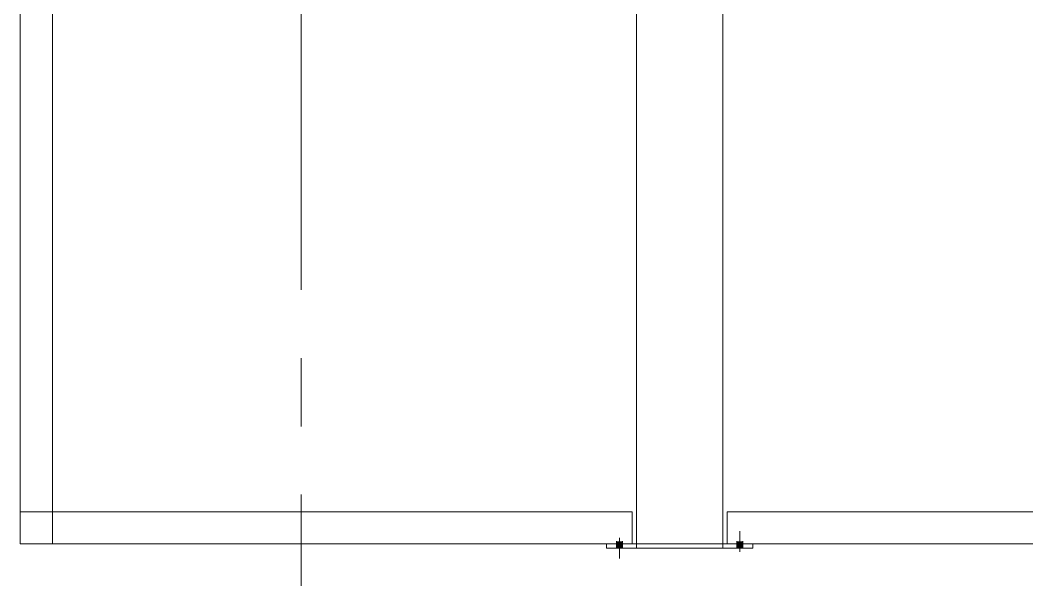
# Model space of a CAD drawing. Header units: millimetres. Extents: x -220592 to 404889, y -217665 to 38245.
# Drawn here: x -995.23 to -971.85, y -1357.94 to -1344.93 of the extents above; entities that cross this region are included whole.
import ezdxf

# ---------------------------------------------------------------- set-up
doc = ezdxf.new("R2010")
doc.units = ezdxf.units.MM
doc.linetypes.add('XKITLINE00', pattern=[0])
doc.layers.add('000 - 0_HIDE_OBJ_FRAMING_DEF_SUB_1', color=7, linetype='Continuous')
doc.layers.add('S-GRID', color=7, linetype='Continuous', lineweight=0)

# ---------------------------------------------------------------- blocks, each defined once
blk = doc.blocks.new('*A13469')
at = {"layer": 'S-GRID', "color": 7, "linetype": 'XKITLINE00', "lineweight": 0}
for p, q in [((-177.593349, 57.883905), (-177.593349, 65.821405)), ((-177.593349, 54.708905), (-177.593349, 56.296405)), ((-177.593349, 45.183905), (-177.593349, 53.121405))]:
    blk.add_line(p, q, dxfattribs=at)
blk = doc.blocks.new('*A13655')
at = {"layer": '000 - 0_HIDE_OBJ_FRAMING_DEF_SUB_1', "color": 7, "linetype": 'XKITLINE00', "lineweight": 0}
for p, q in [((-170.502542, 51.874805), (-170.502542, 51.974805)), ((-167.702542, 51.974805), (-169.902542, 51.974805)), ((-169.802542, 51.974805), (-169.802542, 51.874805)), ((-167.802542, 51.874805), (-167.802542, 51.974805)), ((-167.102542, 51.874805), (-167.102542, 51.974805)), ((-167.102542, 51.874805), (-170.502542, 51.874805))]:
    blk.add_line(p, q, dxfattribs=at)
blk = doc.blocks.new('*A13656')
at = {"layer": '000 - 0_HIDE_OBJ_FRAMING_DEF_SUB_1', "color": 7, "linetype": 'XKITLINE00', "lineweight": 0}
for p, q in [((-167.702542, 52.724805), (-167.702542, 51.974805)), ((-167.702542, 52.724805), (-159.902542, 52.724805)), ((-159.902542, 52.724805), (-159.902542, 51.974805)), ((-167.702542, 51.974805), (-159.902542, 51.974805))]:
    blk.add_line(p, q, dxfattribs=at)
blk = doc.blocks.new('*A13770')
at = {"layer": '000 - 0_HIDE_OBJ_FRAMING_DEF_SUB_1', "color": 7, "linetype": 'XKITLINE00', "lineweight": 0}
for p, q in [((-183.370549, 70.088511), (-184.120549, 70.088511)), ((-184.120549, 70.088511), (-184.120549, 51.974811)), ((-183.370549, 70.088511), (-183.370549, 51.974811)), ((-183.370549, 51.974811), (-184.120549, 51.974811))]:
    blk.add_line(p, q, dxfattribs=at)
blk = doc.blocks.new('*A13775')
at = {"layer": '000 - 0_HIDE_OBJ_FRAMING_DEF_SUB_1', "color": 7, "linetype": 'XKITLINE00', "lineweight": 0}
for p, q in [((-169.802542, 66.825501), (-169.802542, 67.320789)), ((-167.802542, 66.825501), (-167.802542, 67.320789)), ((-167.802542, 65.557215), (-167.802542, 66.175501)), ((-169.802542, 65.505044), (-169.802542, 66.115723)), ((-169.802542, 51.974805), (-169.802542, 65.483231)), ((-167.802542, 51.974805), (-167.802542, 65.535304)), ((-169.802542, 51.974805), (-167.802542, 51.974805))]:
    blk.add_line(p, q, dxfattribs=at)
blk = doc.blocks.new('*A13797')
at = {"layer": '000 - 0_HIDE_OBJ_FRAMING_DEF_SUB_1', "color": 7, "linetype": 'XKITLINE00', "lineweight": 0}
for p, q in [((-184.120542, 52.724805), (-184.120542, 51.974805)), ((-184.120542, 52.724805), (-169.902542, 52.724805)), ((-169.902542, 52.724805), (-169.902542, 51.974805)), ((-184.120542, 51.974805), (-169.902542, 51.974805))]:
    blk.add_line(p, q, dxfattribs=at)
blk = doc.blocks.new('*A13798')
at = {"layer": '000 - 0_HIDE_OBJ_FRAMING_DEF_SUB_1'}
for points in [[(-170.133, 52.04), (-170.133, 51.975), (-170.273, 51.975), (-170.273, 52.04)], [(-170.133, 52.04), (-170.133, 51.975), (-170.273, 51.975), (-170.273, 52.04)], [(-170.133, 51.975), (-170.133, 51.875), (-170.273, 51.875), (-170.273, 51.975)], [(-170.133, 51.975), (-170.133, 51.875), (-170.273, 51.875), (-170.273, 51.975)]]:
    blk.add_hatch(color=7, dxfattribs=at).paths.add_polyline_path(points, flags=17)
at = {"layer": '000 - 0_HIDE_OBJ_FRAMING_DEF_SUB_1', "color": 7, "linetype": 'XKITLINE00', "lineweight": 0}
for p, q in [((-170.273, 52.04), (-170.273, 51.975)), ((-170.273, 52.04), (-170.273, 51.975)), ((-170.273, 51.975), (-170.273, 51.875)), ((-170.273, 51.975), (-170.273, 51.875)), ((-170.203, 52.119), (-170.203, 51.64)), ((-170.203, 52.119), (-170.203, 51.64)), ((-170.133, 52.04), (-170.133, 51.975)), ((-170.133, 52.04), (-170.133, 51.975)), ((-170.133, 51.975), (-170.133, 51.875)), ((-170.133, 51.975), (-170.133, 51.875))]:
    blk.add_line(p, q, dxfattribs=at)
blk = doc.blocks.new('*A13915')
at = {"layer": '000 - 0_HIDE_OBJ_FRAMING_DEF_SUB_1'}
for points in [[(-167.473, 51.975), (-167.473, 52.04), (-167.333, 52.04), (-167.333, 51.975)], [(-167.473, 51.975), (-167.473, 52.04), (-167.333, 52.04), (-167.333, 51.975)], [(-167.473, 51.875), (-167.473, 51.975), (-167.333, 51.975), (-167.333, 51.875)], [(-167.473, 51.875), (-167.473, 51.975), (-167.333, 51.975), (-167.333, 51.875)]]:
    blk.add_hatch(color=7, dxfattribs=at).paths.add_polyline_path(points, flags=17)
at = {"layer": '000 - 0_HIDE_OBJ_FRAMING_DEF_SUB_1', "color": 7, "linetype": 'XKITLINE00', "lineweight": 0}
for p, q in [((-167.403, 51.796), (-167.403, 52.275)), ((-167.403, 51.796), (-167.403, 52.275)), ((-167.473, 51.975), (-167.473, 52.04)), ((-167.473, 51.975), (-167.473, 52.04)), ((-167.473, 51.875), (-167.473, 51.975)), ((-167.473, 51.875), (-167.473, 51.975)), ((-167.333, 51.975), (-167.333, 52.04)), ((-167.333, 51.975), (-167.333, 52.04)), ((-167.333, 51.875), (-167.333, 51.975)), ((-167.333, 51.875), (-167.333, 51.975))]:
    blk.add_line(p, q, dxfattribs=at)

msp = doc.modelspace()

# ---------------------------------------------------------------- block references
at = {"color": 7, "lineweight": 0}
for name in ['*A13469', '*A13770', '*A13775', '*A13797', '*A13656', '*A13915', '*A13655', '*A13798']:
    msp.add_blockref(name, (-811.109, -1409.08), dxfattribs=at)

doc.saveas('drawing.dxf')
